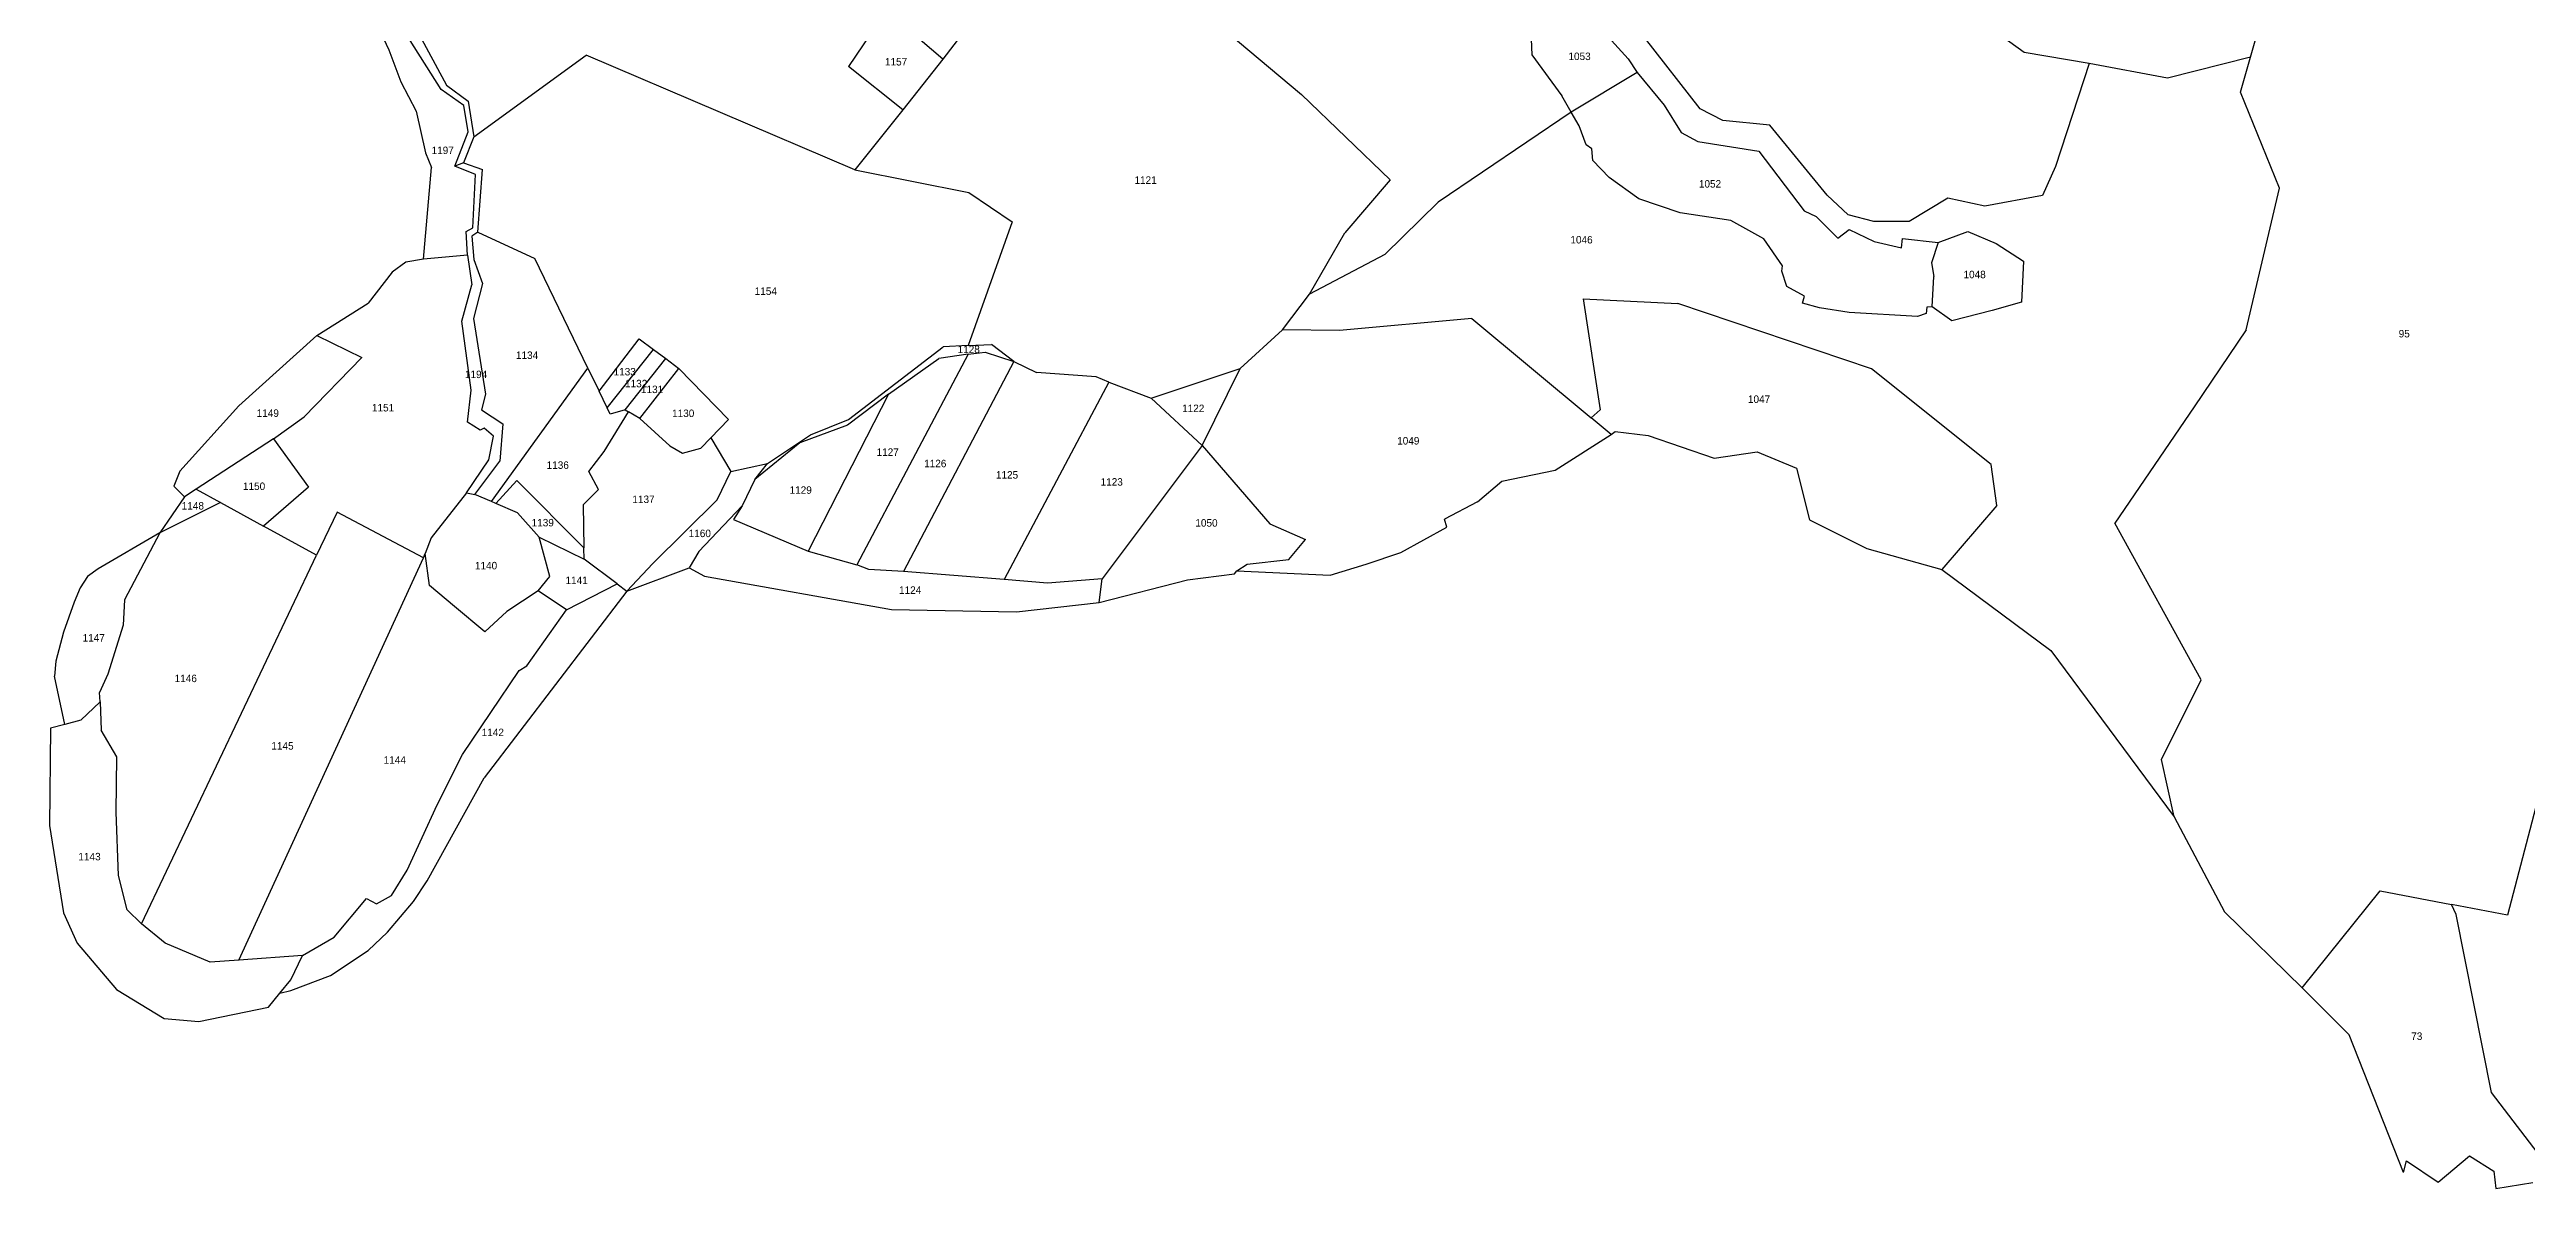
# Model space of a CAD drawing. Header units: metres. Extents: x 215851 to 218449, y 2702083 to 2704249.
# Drawn here: x 217042 to 217871, y 2702172 to 2702553 of the extents above; entities that cross this region are included whole.
import ezdxf
from ezdxf.enums import TextEntityAlignment as Align

# ---------------------------------------------------------------- set-up
doc = ezdxf.new("R2010")
doc.units = ezdxf.units.M

msp = doc.modelspace()

# ---------------------------------------------------------------- linework, layer by layer
at = {"layer": 'LIN'}
for p, q in [((217778.39, 2702550.43), (217787.68, 2702583.23)), ((217362.09, 2702577.16), (217341.17, 2702549.66)), ((217409.97, 2702580.85), (217461.04, 2702537.84)), ((217149.93, 2702565.63), (217155.92, 2702552.82)), ((217322.22, 2702565.93), (217309.61, 2702547.22)), ((217341.17, 2702549.66), (217322.22, 2702565.93)), ((217552.53, 2702569.32), (217570.3, 2702549.77)), ((217702.68, 2702551.91), (217675.92, 2702571.33)), ((217173.36, 2702539.6), (217160.93, 2702559.32)), ((217165.42, 2702559.19), (217175.21, 2702541)), ((217594.38, 2702533.07), (217575.73, 2702557.01)), ((217155.92, 2702552.82), (217159.95, 2702542.18)), ((217184.3, 2702523.69), (217221.83, 2702551.02)), ((217311.68, 2702512.66), (217221.83, 2702551.02)), ((217341.17, 2702549.66), (217327.73, 2702532.78)), ((217537.86, 2702556.45), (217538.08, 2702551.16)), ((217538.08, 2702551.16), (217548.13, 2702537.48)), ((217570.3, 2702549.77), (217573.32, 2702545.27)), ((217724.5, 2702548.25), (217702.68, 2702551.91)), ((217778.39, 2702550.43), (217750.63, 2702543.37)), ((217775.06, 2702538.67), (217778.39, 2702550.43)), ((217159.95, 2702542.18), (217165.03, 2702532.27)), ((217175.21, 2702541), (217182.43, 2702535.69)), ((217327.73, 2702532.78), (217309.61, 2702547.22)), ((217573.32, 2702545.27), (217551.24, 2702532)), ((217573.32, 2702545.27), (217582.35, 2702534.29)), ((217724.5, 2702548.25), (217713.18, 2702513.8)), ((217750.63, 2702543.37), (217724.5, 2702548.25)), ((217165.03, 2702532.27), (217168.1, 2702518.41)), ((217180.97, 2702534.23), (217173.36, 2702539.6)), ((217182.4, 2702525.45), (217180.97, 2702534.23)), ((217182.43, 2702535.69), (217184.3, 2702523.69)), ((217327.73, 2702532.78), (217311.68, 2702512.66)), ((217461.04, 2702537.84), (217490.71, 2702509.34)), ((217551.24, 2702532), (217506.8, 2702501.88)), ((217551.24, 2702532), (217548.13, 2702537.48)), ((217553.88, 2702527.43), (217551.24, 2702532)), ((217582.35, 2702534.29), (217587.98, 2702525.2)), ((217601.94, 2702529.22), (217594.38, 2702533.07)), ((217788.15, 2702506.54), (217775.06, 2702538.67)), ((217177.91, 2702513.9), (217182.4, 2702525.45)), ((217184.3, 2702523.69), (217180.83, 2702515.02)), ((217556.27, 2702521.07), (217553.88, 2702527.43)), ((217587.98, 2702525.2), (217593.6, 2702522.16)), ((217617.62, 2702527.67), (217601.94, 2702529.22)), ((217636.83, 2702504.21), (217617.62, 2702527.67)), ((217168.1, 2702518.41), (217170.17, 2702513.5)), ((217558.2, 2702519.68), (217556.27, 2702521.07)), ((217558.46, 2702515.8), (217558.2, 2702519.68)), ((217563.9, 2702510.08), (217558.46, 2702515.8)), ((217593.6, 2702522.16), (217613.97, 2702518.9)), ((217613.97, 2702518.9), (217629.11, 2702498.94)), ((217167.49, 2702482.86), (217170.17, 2702513.5)), ((217180.83, 2702515.02), (217177.91, 2702513.9)), ((217184.91, 2702511.15), (217177.91, 2702513.9)), ((217180.83, 2702515.02), (217187.16, 2702512.81)), ((217183.96, 2702493.25), (217184.91, 2702511.15)), ((217185.69, 2702491.88), (217187.16, 2702512.81)), ((217311.68, 2702512.66), (217349.78, 2702505.17)), ((217490.71, 2702509.34), (217475.58, 2702491.63)), ((217573.86, 2702502.97), (217563.9, 2702510.08)), ((217713.18, 2702513.8), (217708.8, 2702504.17)), ((217349.78, 2702505.17), (217364.33, 2702495.26)), ((217506.8, 2702501.88), (217488.99, 2702484.35)), ((217587.71, 2702498.36), (217573.86, 2702502.97)), ((217629.11, 2702498.94), (217633.16, 2702497.13)), ((217643.82, 2702497.6), (217636.83, 2702504.21)), ((217677.17, 2702503.25), (217664.23, 2702495.38)), ((217689.6, 2702500.51), (217677.17, 2702503.25)), ((217708.8, 2702504.17), (217689.6, 2702500.51)), ((217776.91, 2702459.24), (217788.15, 2702506.54)), ((217181.71, 2702492.13), (217183.96, 2702493.25)), ((217182.15, 2702484.11), (217181.71, 2702492.13)), ((217185.69, 2702491.88), (217183.61, 2702490.56)), ((217183.61, 2702490.56), (217184.28, 2702482.67)), ((217185.69, 2702491.88), (217204.74, 2702483.08)), ((217364.33, 2702495.26), (217349.57, 2702453.9)), ((217463.77, 2702471.11), (217475.58, 2702491.63)), ((217604.66, 2702495.73), (217587.71, 2702498.36)), ((217615.7, 2702489.66), (217604.66, 2702495.73)), ((217633.16, 2702497.13), (217640.43, 2702489.89)), ((217640.43, 2702489.89), (217644.16, 2702492.71)), ((217652.49, 2702495.4), (217643.82, 2702497.6)), ((217644.16, 2702492.71), (217652.58, 2702488.7)), ((217664.23, 2702495.38), (217652.49, 2702495.4)), ((217673.98, 2702488.38), (217683.93, 2702492.07)), ((217683.93, 2702492.07), (217693.33, 2702488.08)), ((217167.49, 2702482.86), (217161.62, 2702481.77)), ((217182.15, 2702484.11), (217167.49, 2702482.86)), ((217182.15, 2702484.11), (217183.67, 2702474.19)), ((217184.28, 2702482.67), (217187.21, 2702474.66)), ((217222.48, 2702446.33), (217204.74, 2702483.08)), ((217488.99, 2702484.35), (217463.77, 2702471.11)), ((217621.94, 2702480.62), (217615.7, 2702489.66)), ((217652.58, 2702488.7), (217661.65, 2702486.65)), ((217661.65, 2702486.65), (217662.06, 2702489.71)), ((217662.06, 2702489.71), (217673.98, 2702488.38)), ((217673.98, 2702488.38), (217671.72, 2702481.63)), ((217693.33, 2702488.08), (217702.53, 2702482.1)), ((217702.53, 2702482.1), (217701.88, 2702468.45)), ((217157.05, 2702478.47), (217148.95, 2702468.06)), ((217161.62, 2702481.77), (217157.05, 2702478.47)), ((217180.35, 2702462.12), (217183.67, 2702474.19)), ((217187.21, 2702474.66), (217184.21, 2702463)), ((217621.74, 2702478.77), (217621.94, 2702480.62)), ((217623.41, 2702473.65), (217621.74, 2702478.77)), ((217671.72, 2702481.63), (217672.52, 2702477.07)), ((217672, 2702466.85), (217672.52, 2702477.07)), ((217131.83, 2702457.24), (217148.95, 2702468.06)), ((217454.72, 2702459.18), (217463.77, 2702471.11)), ((217555.21, 2702469.52), (217560.99, 2702432.4)), ((217555.21, 2702469.52), (217586.86, 2702468)), ((217651.64, 2702446.15), (217586.86, 2702468)), ((217629.25, 2702470.5), (217623.41, 2702473.65)), ((217628.63, 2702468.12), (217629.25, 2702470.5)), ((217634.25, 2702466.58), (217628.63, 2702468.12)), ((217644.23, 2702465), (217634.25, 2702466.58)), ((217670.16, 2702466.76), (217669.91, 2702464.67)), ((217672, 2702466.85), (217670.16, 2702466.76)), ((217678.5, 2702462.16), (217672, 2702466.85)), ((217692.05, 2702465.65), (217678.5, 2702462.16)), ((217701.88, 2702468.45), (217692.05, 2702465.65)), ((217131.83, 2702457.24), (217105.69, 2702433.81)), ((217131.83, 2702457.24), (217146.81, 2702449.95)), ((217183.45, 2702439.04), (217180.35, 2702462.12)), ((217184.21, 2702463), (217188.24, 2702437.62)), ((217440.59, 2702446.25), (217454.72, 2702459.18)), ((217473.81, 2702458.98), (217454.72, 2702459.18)), ((217518.06, 2702462.93), (217473.81, 2702458.98)), ((217518.06, 2702462.93), (217557.89, 2702429.77)), ((217667.04, 2702463.69), (217644.23, 2702465)), ((217669.91, 2702464.67), (217667.04, 2702463.69)), ((217776.91, 2702459.24), (217759.51, 2702433.48)), ((217127.55, 2702430.07), (217146.81, 2702449.95)), ((217226.18, 2702438.65), (217239.55, 2702456.19)), ((217228.86, 2702433.09), (217244.34, 2702452.63)), ((217234.96, 2702432.43), (217248.49, 2702449.56)), ((217239.55, 2702456.19), (217244.34, 2702452.63)), ((217244.34, 2702452.63), (217248.49, 2702449.56)), ((217248.49, 2702449.56), (217252.87, 2702446.23)), ((217309.63, 2702429.19), (217341.21, 2702453.53)), ((217349.65, 2702451.08), (217312.4, 2702380.55)), ((217323, 2702437.67), (217339.75, 2702449.64)), ((217349.65, 2702451.08), (217339.75, 2702449.64)), ((217349.57, 2702453.9), (217341.21, 2702453.53)), ((217349.57, 2702453.9), (217357.41, 2702454.26)), ((217349.65, 2702451.08), (217355.29, 2702451.77)), ((217355.29, 2702451.77), (217364.83, 2702448.55)), ((217364.83, 2702448.55), (217357.41, 2702454.26)), ((217190.19, 2702401.73), (217222.48, 2702446.33)), ((217222.48, 2702446.33), (217226.18, 2702438.65)), ((217239.84, 2702429.48), (217252.87, 2702446.23)), ((217252.87, 2702446.23), (217269.52, 2702429.19)), ((217364.83, 2702448.55), (217327.95, 2702378.35)), ((217396.7, 2702441.72), (217361.65, 2702375.68)), ((217364.83, 2702448.55), (217372.45, 2702444.97)), ((217392.38, 2702443.42), (217372.45, 2702444.97)), ((217396.7, 2702441.72), (217392.38, 2702443.42)), ((217396.7, 2702441.72), (217410.8, 2702436.39)), ((217410.8, 2702436.39), (217440.59, 2702446.25)), ((217427.83, 2702420.46), (217440.59, 2702446.25)), ((217691.73, 2702414.17), (217651.64, 2702446.15)), ((217105.69, 2702433.81), (217085.98, 2702411.88)), ((217182.15, 2702428.34), (217183.45, 2702439.04)), ((217188.24, 2702437.62), (217186.92, 2702432.42)), ((217186.92, 2702432.42), (217193.99, 2702427.75)), ((217228.86, 2702433.09), (217226.18, 2702438.65)), ((217229.88, 2702431), (217228.86, 2702433.09)), ((217234.96, 2702432.43), (217229.88, 2702431)), ((217234.96, 2702432.43), (217236.01, 2702431.8)), ((217323, 2702437.67), (217296.16, 2702385.12)), ((217323, 2702437.67), (217309.25, 2702427.33)), ((217427.83, 2702420.46), (217410.8, 2702436.39)), ((217557.89, 2702429.77), (217560.99, 2702432.4)), ((217759.51, 2702433.48), (217732.99, 2702394.58)), ((217117.28, 2702422.77), (217127.55, 2702430.07)), ((217186.46, 2702425.66), (217182.15, 2702428.34)), ((217187.78, 2702426.25), (217186.46, 2702425.66)), ((217190.91, 2702423.62), (217187.78, 2702426.25)), ((217193.99, 2702427.75), (217193.06, 2702415.22)), ((217227.92, 2702418.54), (217236.01, 2702431.8)), ((217239.84, 2702429.48), (217236.01, 2702431.8)), ((217239.84, 2702429.48), (217249.84, 2702420.37)), ((217263.54, 2702423.04), (217269.52, 2702429.19)), ((217282.46, 2702414.44), (217296.85, 2702424.07)), ((217309.25, 2702427.33), (217293.29, 2702421.4)), ((217296.85, 2702424.07), (217309.63, 2702429.19)), ((217545.84, 2702412.3), (217564.66, 2702424.14)), ((217564.66, 2702424.14), (217557.89, 2702429.77)), ((217564.66, 2702424.14), (217565.98, 2702425.15)), ((217565.98, 2702425.15), (217576.96, 2702423.86)), ((217117.28, 2702422.77), (217091.49, 2702405.91)), ((217117.28, 2702422.77), (217128.99, 2702406.6)), ((217181.85, 2702404.68), (217189.35, 2702415.75)), ((217189.35, 2702415.75), (217190.91, 2702423.62)), ((217222.78, 2702411.77), (217227.92, 2702418.54)), ((217249.84, 2702420.37), (217254.14, 2702417.89)), ((217254.14, 2702417.89), (217260.21, 2702419.63)), ((217260.21, 2702419.63), (217263.54, 2702423.04)), ((217263.54, 2702423.04), (217270.23, 2702411.78)), ((217293.29, 2702421.4), (217278.31, 2702409.11)), ((217427.83, 2702420.46), (217394.38, 2702375.92)), ((217427.83, 2702420.46), (217450.49, 2702394.31)), ((217576.96, 2702423.86), (217599.1, 2702416.27)), ((217599.1, 2702416.27), (217613.42, 2702418.34)), ((217613.42, 2702418.34), (217626.63, 2702412.92)), ((217085.98, 2702411.88), (217084.03, 2702406.93)), ((217184.67, 2702404.08), (217193.06, 2702415.22)), ((217191.69, 2702401.09), (217198.74, 2702408.81)), ((217198.74, 2702408.81), (217221.1, 2702386.3)), ((217225.98, 2702405.83), (217222.78, 2702411.77)), ((217265.65, 2702402.31), (217270.23, 2702411.78)), ((217270.23, 2702411.78), (217282.46, 2702414.44)), ((217278.31, 2702409.11), (217274.08, 2702400.33)), ((217278.31, 2702409.11), (217282.46, 2702414.44)), ((217519.88, 2702401.69), (217528.04, 2702408.57)), ((217528.04, 2702408.57), (217545.84, 2702412.3)), ((217626.63, 2702412.92), (217630.95, 2702395.59)), ((217693.57, 2702400.45), (217691.73, 2702414.17)), ((217087.52, 2702403.31), (217079.29, 2702391.29)), ((217099.66, 2702401.42), (217079.29, 2702391.29)), ((217084.03, 2702406.93), (217087.52, 2702403.31)), ((217091.49, 2702405.91), (217087.52, 2702403.31)), ((217091.49, 2702405.91), (217099.66, 2702401.42)), ((217099.66, 2702401.42), (217114.02, 2702393.53)), ((217128.99, 2702406.6), (217114.02, 2702393.53)), ((217181.85, 2702404.68), (217170.05, 2702389.65)), ((217181.85, 2702404.68), (217184.67, 2702404.08)), ((217190.19, 2702401.73), (217184.67, 2702404.08)), ((217191.69, 2702401.09), (217190.19, 2702401.73)), ((217198.87, 2702398.03), (217191.69, 2702401.09)), ((217220.82, 2702400.64), (217225.98, 2702405.83)), ((217220.82, 2702400.64), (217221.1, 2702386.3)), ((217265.65, 2702402.31), (217244.2, 2702381)), ((217274.08, 2702400.33), (217259.57, 2702385.07)), ((217274.08, 2702400.33), (217271.16, 2702395.76)), ((217519.88, 2702401.69), (217508.88, 2702395.89)), ((217693.57, 2702400.45), (217675.21, 2702378.99)), ((217079.29, 2702391.29), (217058.7, 2702379.26)), ((217079.29, 2702391.29), (217067.51, 2702368.94)), ((217131.75, 2702383.78), (217114.02, 2702393.53)), ((217138.62, 2702398.24), (217131.75, 2702383.78)), ((217167.46, 2702382.95), (217138.62, 2702398.24)), ((217198.87, 2702398.03), (217206.2, 2702389.89)), ((217271.16, 2702395.76), (217296.16, 2702385.12)), ((217450.49, 2702394.31), (217462.46, 2702389.12)), ((217494.27, 2702384.75), (217509.65, 2702393.15)), ((217509.65, 2702393.15), (217508.88, 2702395.89)), ((217630.95, 2702395.59), (217650.06, 2702386.09)), ((217761.88, 2702342.17), (217732.99, 2702394.58)), ((217073.22, 2702260.56), (217131.75, 2702383.78)), ((217105.69, 2702248.4), (217167.46, 2702382.95)), ((217167.46, 2702382.95), (217168.06, 2702384.41)), ((217170.05, 2702389.65), (217168.06, 2702384.41)), ((217169.52, 2702373.64), (217168.06, 2702384.41)), ((217209.72, 2702376.7), (217206.2, 2702389.89)), ((217206.2, 2702389.89), (217221.17, 2702382.46)), ((217221.17, 2702382.46), (217221.1, 2702386.3)), ((217259.57, 2702385.07), (217256.27, 2702379.61)), ((217296.16, 2702385.12), (217312.4, 2702380.55)), ((217456.89, 2702382.4), (217462.46, 2702389.12)), ((217482.75, 2702380.82), (217494.27, 2702384.75)), ((217650.06, 2702386.09), (217675.21, 2702378.99)), ((217055.11, 2702376.7), (217052.73, 2702372.89)), ((217058.7, 2702379.26), (217055.11, 2702376.7)), ((217205.8, 2702371.91), (217209.72, 2702376.7)), ((217232.22, 2702374.21), (217221.17, 2702382.46)), ((217235.44, 2702371.81), (217244.2, 2702381)), ((217235.44, 2702371.81), (217256.27, 2702379.61)), ((217256.27, 2702379.61), (217261.44, 2702376.84)), ((217261.44, 2702376.84), (217323.96, 2702365.64)), ((217316.4, 2702379.05), (217312.4, 2702380.55)), ((217327.95, 2702378.35), (217316.4, 2702379.05)), ((217361.65, 2702375.68), (217327.95, 2702378.35)), ((217376.15, 2702374.41), (217361.65, 2702375.68)), ((217394.38, 2702375.92), (217376.15, 2702374.41)), ((217393.42, 2702367.96), (217394.38, 2702375.92)), ((217393.42, 2702367.96), (217422.95, 2702375.63)), ((217422.95, 2702375.63), (217438.7, 2702377.54)), ((217438.7, 2702377.54), (217439.47, 2702378.63)), ((217439.47, 2702378.63), (217442.89, 2702380.85)), ((217439.47, 2702378.63), (217470.63, 2702377.17)), ((217442.89, 2702380.85), (217456.89, 2702382.4)), ((217470.63, 2702377.17), (217482.75, 2702380.82)), ((217675.21, 2702378.99), (217711.59, 2702351.93)), ((217050.71, 2702368.06), (217047.16, 2702358.08)), ((217052.73, 2702372.89), (217050.71, 2702368.06)), ((217067.51, 2702368.94), (217067.06, 2702360.37)), ((217177.87, 2702366.67), (217169.52, 2702373.64)), ((217188.05, 2702358.17), (217177.87, 2702366.67)), ((217235.44, 2702371.81), (217187.77, 2702309.39)), ((217205.8, 2702371.91), (217195.4, 2702364.94)), ((217215.27, 2702365.56), (217205.8, 2702371.91)), ((217215.27, 2702365.56), (217232.22, 2702374.21)), ((217232.22, 2702374.21), (217235.44, 2702371.81)), ((217365.79, 2702364.93), (217393.42, 2702367.96)), ((217047.16, 2702358.08), (217044.5, 2702348.36)), ((217067.06, 2702360.37), (217061.94, 2702344.02)), ((217195.4, 2702364.94), (217188.05, 2702358.17)), ((217202.05, 2702346.8), (217215.27, 2702365.56)), ((217323.96, 2702365.64), (217365.79, 2702364.93)), ((217711.59, 2702351.93), (217752.93, 2702296.26)), ((217044.5, 2702348.36), (217044.05, 2702343.4)), ((217047.57, 2702327.15), (217044.05, 2702343.4)), ((217061.94, 2702344.02), (217059.1, 2702337.94)), ((217180.58, 2702317.17), (217199.49, 2702345.21)), ((217199.49, 2702345.21), (217202.05, 2702346.8)), ((217748.63, 2702315.51), (217761.88, 2702342.17)), ((217059.33, 2702334.77), (217052.96, 2702328.63)), ((217059.33, 2702334.77), (217059.1, 2702337.94)), ((217059.33, 2702334.77), (217059.7, 2702325.33)), ((217042.74, 2702325.93), (217042.44, 2702293.39)), ((217047.57, 2702327.15), (217042.74, 2702325.93)), ((217052.96, 2702328.63), (217047.57, 2702327.15)), ((217064.94, 2702316.42), (217059.7, 2702325.33)), ((217064.72, 2702297.91), (217064.94, 2702316.42)), ((217172.06, 2702300.36), (217180.58, 2702317.17)), ((217168.73, 2702274.92), (217187.77, 2702309.39)), ((217752.93, 2702296.26), (217748.63, 2702315.51)), ((217877.53, 2702313.69), (217864.33, 2702263.38)), ((217162.08, 2702278.46), (217172.06, 2702300.36)), ((217042.44, 2702293.39), (217047.11, 2702264.22)), ((217065.47, 2702276.74), (217064.72, 2702297.91)), ((217752.93, 2702296.26), (217769.67, 2702264.58)), ((217068.37, 2702265.26), (217065.47, 2702276.74)), ((217156.75, 2702270.01), (217162.08, 2702278.46)), ((217137.65, 2702256.12), (217148.41, 2702268.95)), ((217148.41, 2702268.95), (217151.76, 2702267.27)), ((217151.76, 2702267.27), (217156.75, 2702270.01)), ((217155.5, 2702257.69), (217164.19, 2702268.03)), ((217164.19, 2702268.03), (217168.73, 2702274.92)), ((217795.66, 2702239.09), (217821.8, 2702271.55)), ((217821.8, 2702271.55), (217845.6, 2702266.98)), ((217864.33, 2702263.38), (217845.6, 2702266.98)), ((217847.19, 2702263.7), (217845.6, 2702266.98)), ((217047.11, 2702264.22), (217051.71, 2702254.06)), ((217073.22, 2702260.56), (217068.37, 2702265.26)), ((217081.06, 2702254.03), (217073.22, 2702260.56)), ((217795.66, 2702239.09), (217769.67, 2702264.58)), ((217858.99, 2702204.1), (217847.19, 2702263.7)), ((217051.71, 2702254.06), (217064.79, 2702238.58)), ((217096.13, 2702247.74), (217081.06, 2702254.03)), ((217127.07, 2702249.9), (217137.65, 2702256.12)), ((217136.43, 2702243.28), (217149.01, 2702251.65)), ((217149.01, 2702251.65), (217155.5, 2702257.69)), ((217105.69, 2702248.4), (217096.13, 2702247.74)), ((217127.07, 2702249.9), (217105.69, 2702248.4)), ((217119.46, 2702237.32), (217123.13, 2702241.84)), ((217123.13, 2702241.84), (217127.07, 2702249.9)), ((217123.15, 2702238.24), (217136.43, 2702243.28)), ((217064.79, 2702238.58), (217080.74, 2702228.83)), ((217115.68, 2702232.66), (217119.46, 2702237.32)), ((217119.46, 2702237.32), (217123.15, 2702238.24)), ((217795.66, 2702239.09), (217811.43, 2702223.37)), ((217080.74, 2702228.83), (217092.34, 2702227.89)), ((217092.34, 2702227.89), (217115.68, 2702232.66)), ((217829.54, 2702177.4), (217811.43, 2702223.37)), ((217877.49, 2702179.9), (217858.99, 2702204.1)), ((217829.54, 2702177.4), (217830.57, 2702181.29)), ((217830.57, 2702181.29), (217841.13, 2702174.15)), ((217841.13, 2702174.15), (217851.58, 2702182.91)), ((217851.58, 2702182.91), (217859.81, 2702177.79)), ((217859.81, 2702177.79), (217860.44, 2702172.02)), ((217860.44, 2702172.02), (217872.77, 2702174.04))]:
    msp.add_line(p, q, dxfattribs=at)

# ---------------------------------------------------------------- texts
at = {"layer": 'PAR'}
for s, p in [('1157', (217325.51, 2702548.83)), ('1053', (217554.05, 2702550.66)), ('1197', (217173.91, 2702519.22)), ('1121', (217408.93, 2702509.28)), ('1052', (217597.67, 2702508.01)), ('1046', (217554.71, 2702489.32)), ('1048', (217686.15, 2702477.7)), ('1154', (217281.95, 2702472.1)), ('95', (217829.81, 2702457.9)), ('1134', (217202.12, 2702450.7)), ('1128', (217349.79, 2702452.67)), ('1194', (217185.06, 2702444.3)), ('1133', (217234.76, 2702445.19)), ('1132', (217238.6, 2702441.22)), ('1149', (217115.42, 2702431.33)), ('1151', (217153.97, 2702433.13)), ('1131', (217243.92, 2702439.28)), ('1130', (217254.33, 2702431.28)), ('1122', (217424.87, 2702432.95)), ('1047', (217614.07, 2702436)), ('1127', (217322.7, 2702418.31)), ('1126', (217338.61, 2702414.48)), ('1049', (217496.78, 2702422.07)), ('1150', (217110.83, 2702406.88)), ('1136', (217212.38, 2702413.95)), ('1125', (217362.6, 2702410.68)), ('1123', (217397.61, 2702408.33)), ('1148', (217090.36, 2702400.34)), ('1137', (217241.05, 2702402.51)), ('1129', (217293.61, 2702405.6)), ('1139', (217207.36, 2702394.7)), ('1160', (217259.87, 2702391.11)), ('1050', (217429.3, 2702394.62)), ('1140', (217188.4, 2702380.33)), ('1141', (217218.69, 2702375.41)), ('1124', (217330.21, 2702372.16)), ('1147', (217057.22, 2702356.19)), ('1146', (217087.99, 2702342.61)), ('1142', (217190.66, 2702324.58)), ('1145', (217120.34, 2702320.03)), ('1144', (217157.89, 2702315.34)), ('1143', (217055.81, 2702283.01)), ('73', (217834, 2702222.96))]:
    msp.add_text(s, height=2.5, dxfattribs=at).set_placement(p, align=Align.MIDDLE)

doc.saveas('drawing.dxf')
